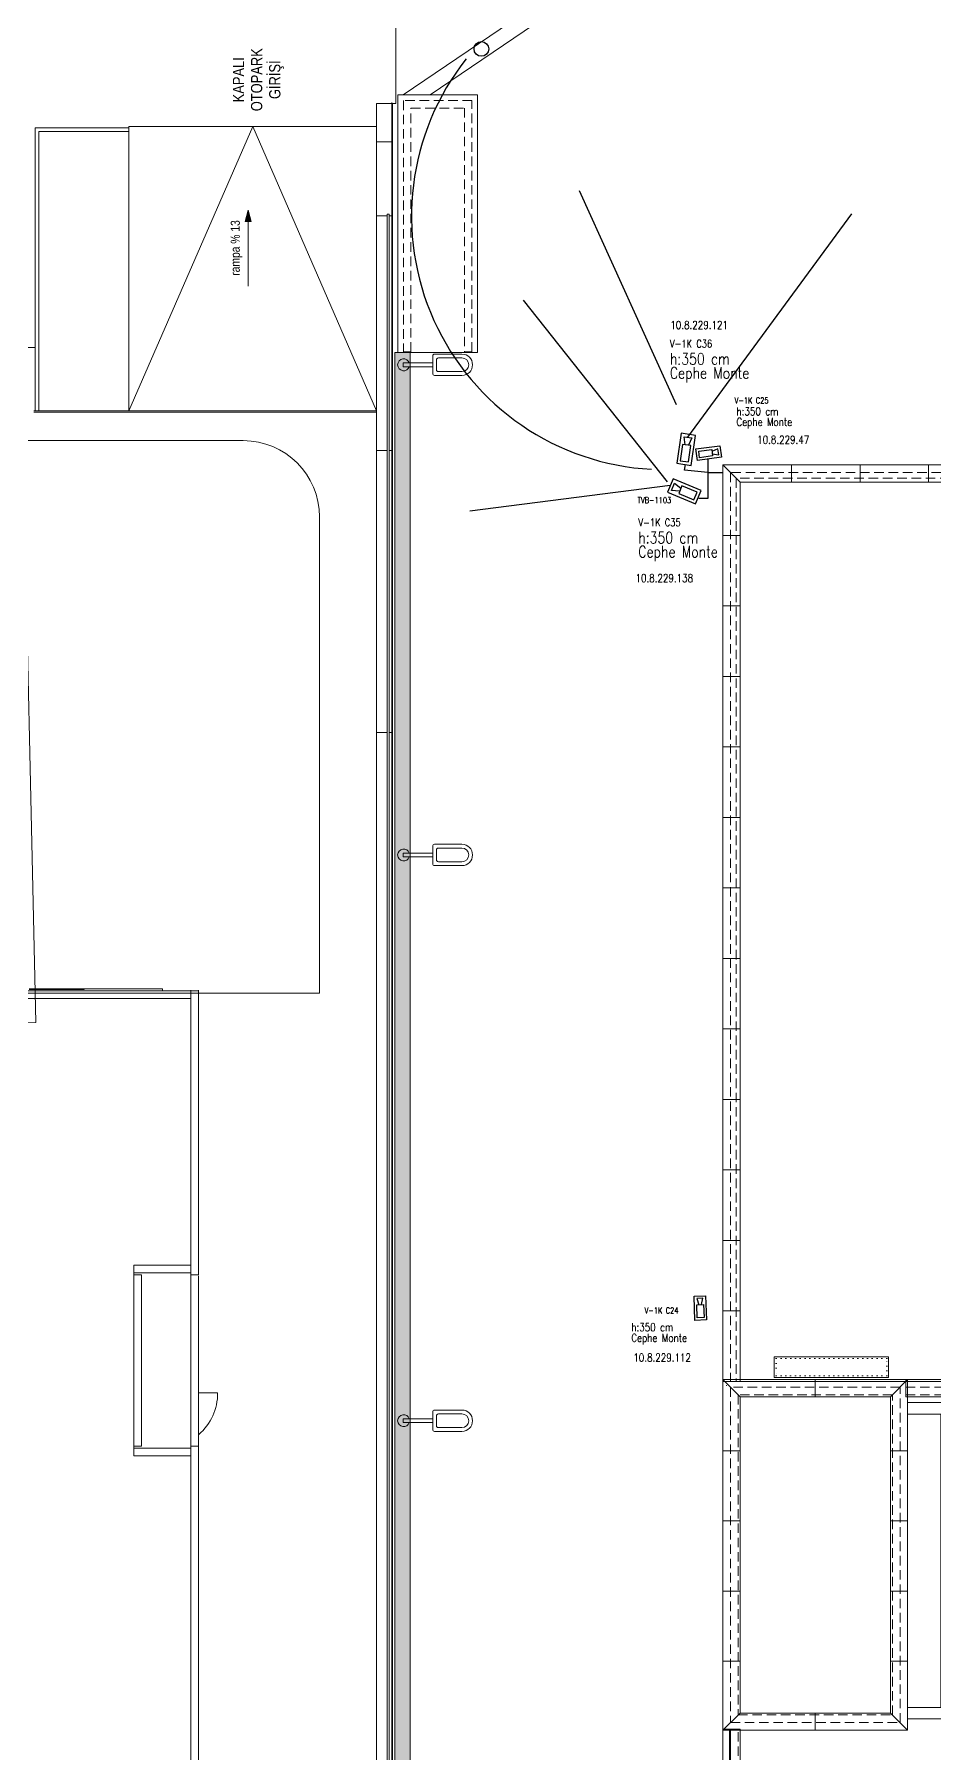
# Model space of a CAD drawing. Header units: metres. Extents: x -13933 to 152404, y -7861 to 21912.
# Drawn here: x 109661 to 112024, y 2302 to 6814 of the extents above; entities that cross this region are included whole.
import ezdxf

# ---------------------------------------------------------------- set-up
doc = ezdxf.new("R2010")
doc.units = ezdxf.units.M
doc.header["$LTSCALE"] = 100
doc.header["$MEASUREMENT"] = 0
doc.linetypes.add('DOT2', pattern=[0.125, 0, -0.125])
doc.linetypes.add('HIDDEN', pattern=[0.375, 0.25, -0.125])
doc.layers.get('0').update_dxf_attribs({"color": 9, "lineweight": 9})
for name, color, linetype, lineweight in [('06A', 9, 'Continuous', 9), ('06B', 9, 'Continuous', 9), ('06D', 9, 'Continuous', 9), ('09', 9, 'Continuous', 9), ('10', 9, 'Continuous', 9), ('15', 9, 'Continuous', 9), ('20', 9, 'DOT2', 9), ('40', 9, 'Continuous', 9), ('DATA TAVAN', 160, 'Continuous', 30), ('E-HARİCİ KAMERA', 7, 'Continuous', 30), ('E-YAZI', 7, 'Continuous', 30)]:
    doc.layers.add(name, color=color, linetype=linetype, lineweight=lineweight)
doc.styles.add('Arial Narrow_2', font='ARIALN.TTF', dxfattribs={"height": 294.984802})
doc.styles.add('Arial Narrow_7', font='ARIALN.TTF', dxfattribs={"height": 235.987842})
doc.styles.add('E-YAZI', font='txttw.shx')

# ---------------------------------------------------------------- blocks, each defined once
blk = doc.blocks.new('100_HARİCİ KAMERA')
at = {"layer": 'E-HARİCİ KAMERA', "color": 4}
for points in [[(0, -1.9), (7.95, -1.9), (7.95, 1.9), (0, 1.9)], [(5.11, -1.1), (5.11, 1.1), (0.8, 1.1), (0.8, -1.1)]]:
    blk.add_lwpolyline(points, close=True, dxfattribs=at)
blk.add_lwpolyline([(5.11, 0.44), (7.15, 1.02), (7.15, -1.02), (5.11, -0.44)], dxfattribs=at)
blk = doc.blocks.new('p-metro sınırı')
at = {"layer": '40', "linetype": 'HIDDEN'}
blk.add_lwpolyline([(-25.79, -49.916), (-39.433, -0.22), (-31.397, 9.904), (19.605, 3.11), (35.279, -10.283), (24.82, -22.523), (0.139, -1.434), (-21.079, -28.167), (-15.857, -47.189)], close=True, dxfattribs=at)
blk = doc.blocks.new('p-harpusta-ust')
at = {"layer": '06A'}
for points in [[(2204.5, 3700), (712.5, 3700), (712.5, 3595), (729.5, 3595), (729.5, 3683), (2237.5, 3683), (2237.5, -103), (729.5, -103), (729.5, -3), (-30.5, -3), (-30.5, -20), (712.5, -20), (712.5, -120), (2204.5, -120)], [(2204.5, -75), (757.5, -75), (757.5, 25), (-30.5, 25), (-30.5, 0), (732.5, 0), (732.5, -100), (2234.5, -100), (2234.5, 3680), (732.5, 3680), (732.5, 3595), (757.5, 3595), (757.5, 3655), (2204.5, 3655)], [(-947.5, 2083), (-947.5, 2083), (-902.5, 2083), (-902.5, 460), (-947.5, 460), (-947.5, 2083)]]:
    blk.add_lwpolyline(points, dxfattribs=at)
at = {"layer": '06D', "linetype": 'HIDDEN'}
for points in [[(2204.5, 3660), (2209.5, 3660), (2209.5, -80), (752.5, -80), (752.5, 20), (-30.5, 20)], [(-927.5, 460), (-927.5, 2083)], [(-907.5, 460), (-907.5, 2083)], [(-30.5, 0), (732.5, 0), (732.5, -100), (2204.5, -100)]]:
    blk.add_lwpolyline(points, dxfattribs=at)
at = {"layer": '15'}
blk.add_lwpolyline([(729.5, 3595), (729.5, 3683), (2237.5, 3683), (2237.5, -103), (729.5, -103), (729.5, -3), (-30.5, -3), (-30.5, 0), (732.5, 0), (732.5, -100), (2234.5, -100), (2234.5, 3680), (732.5, 3680), (732.5, 3595)], close=True, dxfattribs=at)
blk = doc.blocks.new('VIDA')
for p, q in [((-18072, 6524), (-18070, 6525)), ((-18072, 6524), (-18072, 6524)), ((-18072, 6524), (-18072, 6524)), ((-18070, 6523), (-18072, 6524)), ((-18070, 6525), (-18071, 6523)), ((-18071, 6523), (-18070, 6525)), ((-18070, 6523), (-18069, 6525)), ((-18070, 6525), (-18070, 6525)), ((-18070, 6525), (-18070, 6524)), ((-18070, 6524), (-18070, 6525)), ((-18070, 6525), (-18070, 6525)), ((-18070, 6525), (-18070, 6525)), ((-18070, 6525), (-18069, 6525)), ((-18070, 6524), (-18070, 6524)), ((-18069, 6522), (-18070, 6523)), ((-18070, 6523), (-18070, 6523)), ((-18069, 6523), (-18068, 6525)), ((-18069, 6522), (-18069, 6525)), ((-18069, 6525), (-18069, 6522)), ((-18069, 6525), (-18069, 6525)), ((-18069, 6525), (-18069, 6525)), ((-18069, 6525), (-18069, 6525)), ((-18069, 6525), (-18069, 6525)), ((-18069, 6525), (-18068, 6525)), ((-18069, 6523), (-18069, 6522)), ((-18068, 6522), (-18069, 6523)), ((-18069, 6523), (-18069, 6523)), ((-18069, 6522), (-18069, 6522)), ((-18067, 6525), (-18068, 6522)), ((-18068, 6523), (-18067, 6525)), ((-18068, 6525), (-18068, 6523)), ((-18068, 6522), (-18068, 6525)), ((-18068, 6525), (-18068, 6525)), ((-18068, 6525), (-18068, 6522)), ((-18068, 6525), (-18068, 6525)), ((-18068, 6525), (-18068, 6525)), ((-18068, 6525), (-18067, 6525)), ((-18068, 6523), (-18068, 6522)), ((-18068, 6522), (-18068, 6523)), ((-18068, 6523), (-18068, 6523)), ((-18068, 6523), (-18068, 6522)), ((-18067, 6522), (-18068, 6522)), ((-18068, 6522), (-18068, 6522)), ((-18066, 6525), (-18067, 6525)), ((-18067, 6523), (-18066, 6525)), ((-18066, 6525), (-18067, 6522)), ((-18067, 6525), (-18067, 6523)), ((-18067, 6522), (-18067, 6525)), ((-18067, 6525), (-18067, 6525)), ((-18067, 6525), (-18067, 6525)), ((-18067, 6525), (-18067, 6525)), ((-18067, 6522), (-18067, 6523)), ((-18067, 6523), (-18067, 6522)), ((-18067, 6523), (-18067, 6523)), ((-18067, 6523), (-18067, 6522)), ((-18066, 6522), (-18067, 6522)), ((-18066, 6525), (-18066, 6525)), ((-18066, 6525), (-18066, 6525)), ((-18066, 6525), (-18066, 6525)), ((-18066, 6525), (-18066, 6523)), ((-18066, 6522), (-18066, 6525)), ((-18065, 6525), (-18066, 6522)), ((-18066, 6523), (-18065, 6525)), ((-18066, 6525), (-18065, 6525)), ((-18066, 6523), (-18066, 6523)), ((-18066, 6523), (-18066, 6522)), ((-18066, 6523), (-18066, 6522)), ((-18066, 6522), (-18066, 6523)), ((-18065, 6522), (-18066, 6522)), ((-18065, 6525), (-18065, 6523)), ((-18065, 6522), (-18065, 6525)), ((-18065, 6525), (-18065, 6525)), ((-18065, 6525), (-18065, 6525)), ((-18065, 6525), (-18065, 6525)), ((-18065, 6525), (-18064, 6525)), ((-18065, 6523), (-18064, 6525)), ((-18064, 6525), (-18065, 6522)), ((-18065, 6522), (-18064, 6525)), ((-18065, 6523), (-18065, 6522)), ((-18065, 6523), (-18065, 6523)), ((-18065, 6523), (-18065, 6522)), ((-18065, 6522), (-18065, 6523)), ((-18064, 6523), (-18065, 6522)), ((-18064, 6523), (-18065, 6522)), ((-18065, 6522), (-18065, 6522)), ((-18064, 6525), (-18064, 6525)), ((-18064, 6525), (-18064, 6525)), ((-18064, 6525), (-18064, 6525)), ((-18064, 6525), (-18064, 6523)), ((-18064, 6522), (-18062, 6525)), ((-18062, 6525), (-18064, 6522)), ((-18064, 6523), (-18062, 6525)), ((-18062, 6525), (-18064, 6525)), ((-18064, 6523), (-18064, 6523)), ((-18062, 6523), (-18064, 6522)), ((-18062, 6523), (-18064, 6522)), ((-18064, 6522), (-18064, 6523)), ((-18064, 6522), (-18064, 6522)), ((-18063, 6522), (-18062, 6525)), ((-18061, 6525), (-18063, 6523)), ((-18062, 6525), (-18063, 6525)), ((-18062, 6523), (-18063, 6522)), ((-18063, 6522), (-18061, 6523)), ((-18062, 6523), (-18063, 6522)), ((-18063, 6523), (-18061, 6523)), ((-18063, 6522), (-18061, 6522)), ((-18062, 6525), (-18061, 6525)), ((-18062, 6525), (-18062, 6525)), ((-18062, 6525), (-18062, 6525)), ((-18062, 6525), (-18062, 6525)), ((-18061, 6525), (-18062, 6525)), ((-18062, 6523), (-18061, 6525)), ((-18061, 6525), (-18062, 6522)), ((-18062, 6522), (-18061, 6525)), ((-18061, 6523), (-18062, 6525)), ((-18062, 6525), (-18061, 6522)), ((-18062, 6525), (-18062, 6523)), ((-18062, 6525), (-18062, 6525)), ((-18062, 6525), (-18061, 6525)), ((-18062, 6523), (-18062, 6523)), ((-18062, 6522), (-18062, 6523)), ((-18061, 6523), (-18062, 6522)), ((-18061, 6523), (-18062, 6522)), ((-18062, 6522), (-18062, 6522)), ((-18061, 6525), (-18060, 6525)), ((-18061, 6525), (-18061, 6525)), ((-18061, 6525), (-18061, 6525)), ((-18061, 6525), (-18061, 6525)), ((-18061, 6525), (-18061, 6523)), ((-18061, 6522), (-18060, 6525)), ((-18060, 6525), (-18061, 6522)), ((-18061, 6523), (-18060, 6525)), ((-18061, 6523), (-18061, 6523)), ((-18060, 6523), (-18061, 6522)), ((-18060, 6523), (-18061, 6522)), ((-18061, 6522), (-18061, 6523)), ((-18061, 6522), (-18061, 6522)), ((-18060, 6525), (-18060, 6525)), ((-18060, 6525), (-18060, 6525)), ((-18060, 6525), (-18060, 6525)), ((-18060, 6525), (-18060, 6525)), ((-18060, 6525), (-18060, 6523)), ((-18060, 6523), (-18060, 6525)), ((-18059, 6525), (-18060, 6522)), ((-18060, 6522), (-18059, 6525)), ((-18060, 6525), (-18059, 6525)), ((-18059, 6524), (-18060, 6523)), ((-18060, 6522), (-18060, 6523)), ((-18060, 6523), (-18060, 6522)), ((-18060, 6523), (-18060, 6522)), ((-18060, 6523), (-18060, 6523)), ((-18060, 6523), (-18059, 6523)), ((-18060, 6522), (-18060, 6522)), ((-18058, 6527), (-18059, 6527)), ((-18059, 6521), (-18059, 6527)), ((-18059, 6525), (-18059, 6525)), ((-18058, 6521), (-18059, 6521))]:
    blk.add_line(p, q)
for points in [[(-18069, 6525), (-18069, 6523)], [(-18057, 6524), (-18057, 6524), (-18057, 6524), (-18057, 6523)]]:
    blk.add_lwpolyline(points)
for start, end in [(7.5095, 35.2427), (324.7573, 352.4905)]:
    blk.add_arc((-18062, 6524), 5.21, start, end)
blk = doc.blocks.new('p-harpuşta')
at = {"layer": '06D'}
blk.add_lwpolyline([(-55, 0), (0, 0), (0, 300), (-55, 300)], close=True, dxfattribs=at)
at = {"layer": '20'}
blk.add_lwpolyline([(-50, 5), (-5, 5), (-5, 295), (-50, 295)], close=True, dxfattribs=at)
blk = doc.blocks.new('p-kule_vaziyet')
for p, q in [((7103.5, -18224.6), (6953.5, -18224.6)), ((7100.5, -18219.6), (6955.5, -18219.6)), ((6955.5, -18220.8), (7100.5, -18220.8)), ((7100.5, -18219.6), (7305.5, -18219.6)), ((7100.5, -18220.8), (7100.5, -18219.6)), ((7253.5, -18224.6), (7103.5, -18224.6)), ((7400.5, -18224.6), (7253.5, -18224.6)), ((7305.5, -18219.6), (7305.5, -18224.6)), ((7380.5, -18222.5), (7380.5, -18372.5)), ((7400.5, -18372.5), (7400.5, -18222.5)), ((6953.5, -18244.6), (7103.5, -18244.6)), ((7103.5, -18244.6), (7253.5, -18244.6)), ((7253.5, -18244.6), (7380.5, -18244.6)), ((7380.5, -18372.5), (7380.5, -18522.5)), ((7400.5, -18522.5), (7400.5, -18372.5)), ((7380.5, -18522.5), (7380.5, -18672.5)), ((7400.5, -18672.5), (7400.5, -18522.5)), ((7380.5, -18672.5), (7380.5, -18822.5)), ((7400.5, -18822.5), (7400.5, -18672.5)), ((7380.5, -18822.5), (7380.5, -18969.6)), ((7400.5, -18969.6), (7400.5, -18822.5)), ((7230.5, -18964.6), (7230.5, -18944.6)), ((7380.5, -18944.6), (7230.5, -18944.6)), ((7230.5, -18969.6), (7230.5, -18964.6)), ((7230.5, -18964.6), (7380.5, -18964.6)), ((7230.5, -18969.6), (7250.5, -18969.6)), ((7230.5, -18969.6), (7230.5, -18974.1)), ((7230.5, -18974.1), (7230.5, -19124.1)), ((7250.5, -18974.1), (7250.5, -18969.6)), ((7250.5, -19124.1), (7250.5, -18974.1)), ((7380.5, -18972.5), (7380.5, -18969.6)), ((7400.5, -18969.6), (7380.5, -18969.6)), ((7380.5, -18972.5), (7380.5, -19122.5)), ((7400.5, -19122.5), (7400.5, -18972.5)), ((7230.5, -19124.1), (7230.5, -19274.1)), ((7250.5, -19274.1), (7250.5, -19124.1)), ((7380.5, -19122.5), (7380.5, -19272.5)), ((7400.5, -19272.5), (7400.5, -19122.5)), ((7230.5, -19274.1), (7230.5, -19419.6)), ((7250.5, -19419.6), (7250.5, -19274.1)), ((7380.5, -19272.5), (7380.5, -19419.6)), ((7400.5, -19419.6), (7400.5, -19272.5)), ((7400.5, -19279.6), (7450.5, -19279.6)), ((7230.5, -19424.6), (7230.5, -19419.6)), ((7250.5, -19419.6), (7230.5, -19419.6)), ((7230.5, -19444.6), (7230.5, -19424.6)), ((7230.5, -19424.6), (7380.5, -19424.6)), ((7380.5, -19419.6), (7400.5, -19419.6)), ((7380.5, -19419.6), (7380.5, -19422.5)), ((7380.5, -19422.5), (7380.5, -19572.5)), ((7400.5, -19422.5), (7400.5, -19419.6)), ((7400.5, -19572.5), (7400.5, -19422.5)), ((7380.5, -19444.6), (7230.5, -19444.6)), ((7380.5, -19572.5), (7380.5, -19722.5)), ((7400.5, -19722.5), (7400.5, -19572.5)), ((7380.5, -19722.5), (7380.5, -19872.5)), ((7400.5, -19872.5), (7400.5, -19722.5)), ((7380.5, -19872.5), (7380.5, -20022.5)), ((7400.5, -20022.5), (7400.5, -19872.5)), ((7380.5, -20022.5), (7380.5, -20172.5)), ((7400.5, -20172.5), (7400.5, -20022.5)), ((7380.5, -20172.5), (7380.5, -20322.5)), ((7400.5, -20322.5), (7400.5, -20172.5))]:
    blk.add_line(p, q)
blk.add_arc((7305.5, -19279.6), 145, 311.1422, 0)
blk = doc.blocks.new('A$C442D6FDD')
at = {"layer": '06D', "color": 9}
for p, q in [((7966.1, 3486.9), (8027.4, 3486.9)), ((7966.1, 3476.9), (8027.4, 3476.9)), ((8027.4, 3504.9), (8027.4, 3458.9)), ((8032.4, 3509.9), (8104, 3509.9)), ((8037.4, 3494.9), (8037.4, 3468.9)), ((8042.4, 3499.9), (8104, 3499.9)), ((8104, 3453.9), (8032.4, 3453.9)), ((8104, 3463.9), (8042.4, 3463.9)), ((8027.4, 2218.7), (8027.4, 2172.7)), ((8032.4, 2223.7), (8104, 2223.7)), ((8042.4, 2213.7), (8104, 2213.7)), ((7966.1, 2200.7), (8027.4, 2200.7)), ((7966.1, 2190.7), (8027.4, 2190.7)), ((8104, 2167.7), (8032.4, 2167.7)), ((8037.4, 2208.7), (8037.4, 2182.7)), ((8104, 2177.7), (8042.4, 2177.7)), ((8027.4, 734.1), (8027.4, 688.1)), ((8032.4, 739.1), (8104, 739.1)), ((8037.4, 724.1), (8037.4, 698.1)), ((8042.4, 729.1), (8104, 729.1)), ((7966.1, 716.1), (8027.4, 716.1)), ((7966.1, 706.1), (8027.4, 706.1)), ((8104, 683.1), (8032.4, 683.1)), ((8104, 693.1), (8042.4, 693.1))]:
    blk.add_line(p, q, dxfattribs=at)
for points in [[(7966.1, 3486.9), (7950.3, 3486.9), (7950.3, 3476.9), (7966.1, 3476.9)], [(7966.1, 2200.7), (7950.3, 2200.7), (7950.3, 2190.7), (7966.1, 2190.7)], [(7966.1, 716.1), (7950.3, 716.1), (7950.3, 706.1), (7966.1, 706.1)]]:
    blk.add_lwpolyline(points, dxfattribs=at)
for centre, radius, start, end in [((7951.2, 3481.9), 15.7, 18.5399, 341.4601), ((8032.4, 3504.9), 5, 90, 180), ((8042.4, 3494.9), 5, 90, 180), ((8104, 3481.9), 28, 270, 90), ((8104, 3481.9), 18, 270, 90), ((8032.4, 3458.9), 5, 180, 270), ((8042.4, 3468.9), 5, 180, 270), ((7951.2, 2195.7), 15.7, 18.5399, 341.4601), ((8032.4, 2218.7), 5, 90, 180), ((8042.4, 2208.7), 5, 90, 180), ((8104, 2195.7), 28, 270, 90), ((8104, 2195.7), 18, 270, 90), ((8032.4, 2172.7), 5, 180, 270), ((8042.4, 2182.7), 5, 180, 270), ((7951.2, 711.1), 15.7, 18.5399, 341.4601), ((8032.4, 734.1), 5, 90, 180), ((8042.4, 724.1), 5, 90, 180), ((8104, 711.1), 28, 270, 90), ((8104, 711.1), 18, 270, 90), ((8032.4, 688.1), 5, 180, 270), ((8042.4, 698.1), 5, 180, 270)]:
    blk.add_arc(centre, radius, start, end, dxfattribs=at)

msp = doc.modelspace()

# ---------------------------------------------------------------- hatches: boundary and pattern name
msp.add_hatch(color=256).paths.add_polyline_path([(110222.6, 6352.6), (110214.6, 6322.6), (110230.6, 6322.6)], flags=0)
at = {"layer": '09'}
msp.add_hatch(color=254, dxfattribs=at).paths.add_polyline_path([(110647.5, 5978.5), (110647.5, -1261.3), (110647.5, -1361.3), (110607.5, -1361.3), (110607.5, 5978.5)])

# ---------------------------------------------------------------- linework, layer by layer
for p, q in [((110559.6, 6632), (110599.6, 6632)), ((110559.6, 6532), (110559.6, 6632)), ((110599.6, 6532), (110599.6, 6634.5)), ((110601.6, 6632), (110599.6, 6632)), ((110601.6, 6632), (110601.6, -120)), ((109663.1, 6568.5), (109909.6, 6568.5)), ((109663.1, 5825.5), (109663.1, 6568.5)), ((109909.6, 6558.5), (109673.1, 6558.5)), ((109673.1, 6558.5), (109673.1, 5825.5)), ((110559.6, 6572), (109909.6, 6572)), ((109909.6, 5825.5), (110234.6, 6572)), ((109909.6, 6572), (110559.6, 6572)), ((109909.6, 6568.5), (109909.6, 6572)), ((109909.6, 6558.5), (109909.6, 6568.5)), ((109909.6, 6558.5), (109909.6, 5825.5)), ((110234.6, 6572), (110559.6, 5825.5)), ((110599.6, 6532), (110559.6, 6532)), ((110559.6, -78), (110559.6, 6532)), ((110599.6, 6532), (110599.6, -118)), ((110222.6, 6352.6), (110214.6, 6322.6)), ((110214.6, 6322.6), (110230.6, 6322.6)), ((110230.6, 6322.6), (110222.6, 6352.6)), ((110222.6, 6152.6), (110222.6, 6352.6)), ((110587.6, 6337), (110559.6, 6337)), ((110587.6, 6342), (110592.6, 6342)), ((110587.6, 6342), (110587.6, -106)), ((110592.6, -111), (110592.6, 6342)), ((110599.6, 6337), (110592.6, 6337)), ((110559.6, 5825.5), (109659.6, 5825.5)), ((110559.6, 5822), (109659.6, 5822)), ((109459.6, 5747.5), (110209.6, 5747.5)), ((110587.6, 5722), (110559.6, 5722)), ((110599.6, 5722), (110592.6, 5722)), ((110409.6, 5547.5), (110409.6, 4297.5)), ((110587.6, 4982), (110559.6, 4982)), ((110599.6, 4982), (110592.6, 4982)), ((110409.6, 4297.5), (109519.6, 4297.5))]:
    msp.add_line(p, q)
for points in [[(111468.3, 3278.3), (111513.3, 3278.3), (111513.3, 5638.7), (112503.3, 5638.7), (112503.3, 3278.3), (112548.3, 3278.3), (112548.3, 5683.7), (111468.3, 5683.7), (111468.3, 3278.3)], [(111468.3, 5683.7), (111513.3, 5638.7)], [(111648.3, 5683.7), (111648.3, 5638.7)], [(111828.3, 5683.7), (111828.3, 5638.7)], [(112008.3, 5683.7), (112008.3, 5638.7)], [(111468.3, 5498.7), (111513.3, 5498.7)], [(111468.3, 5313.7), (111513.3, 5313.7)], [(111468.3, 5128.7), (111513.3, 5128.7)], [(111468.3, 4943.7), (111513.3, 4943.7)], [(111468.3, 4758.7), (111513.3, 4758.7)], [(111468.3, 4573.7), (111513.3, 4573.7)], [(111468.3, 4388.7), (111513.3, 4388.7)], [(111468.3, 4203.7), (111513.3, 4203.7)], [(111468.3, 4018.7), (111513.3, 4018.7)], [(111468.3, 3833.7), (111513.3, 3833.7)], [(111468.3, 3648.7), (111513.3, 3648.7)], [(111468.3, 3463.7), (111513.3, 3463.7)]]:
    msp.add_lwpolyline(points)
msp.add_arc((110209.6, 5547.5), 200, 0, 90)
at = {"layer": '06A'}
for p, q in [((111513.3, 3096.6), (111468.3, 3096.6)), ((111952.3, 3096.6), (111907.3, 3096.6)), ((111513.3, 2912.6), (111468.3, 2912.6)), ((111952.3, 2912.6), (111907.3, 2912.6)), ((111513.3, 2728.6), (111468.3, 2728.6)), ((111953.3, 2728.6), (111908.3, 2728.6)), ((111513.3, 2544.6), (111468.3, 2544.6)), ((111953.3, 2544.6), (111908.3, 2544.6))]:
    msp.add_line(p, q, dxfattribs=at)
for points in [[(110615.3, 5978.5), (110824.3, 5978.5), (110824.3, 6654.5), (110615.3, 6654.5)], [(111468.3, 3283.7), (111468.3, 2363.7), (111953.3, 2363.7), (111953.3, 3283.7)], [(111513.3, 3238.7), (111513.3, 2408.7), (111908.3, 2408.7), (111908.3, 3238.7)]]:
    msp.add_lwpolyline(points, close=True, dxfattribs=at)
for points in [[(111513.3, 3238.7), (111468.3, 3283.7)], [(111710.8, 3238.7), (111710.8, 3283.7)], [(111908.3, 3238.7), (111953.3, 3283.7)], [(111513.3, 2408.7), (111468.3, 2363.7)], [(111710.8, 2408.7), (111710.8, 2363.7)], [(111908.3, 2408.7), (111953.3, 2363.7)]]:
    msp.add_lwpolyline(points, dxfattribs=at)
at = {"layer": '06B'}
msp.add_lwpolyline([(113568.3, 3223.2), (111953.3, 3223.2), (111953.3, 3193.2), (112040.3, 3193.2), (112040.3, 2423.2), (111953.3, 2423.2), (111953.3, 2393.2), (113568.3, 2393.2), (113568.3, 2423.2), (113500.3, 2423.2), (113500.3, 3193.2), (113568.3, 3193.2)], close=True, dxfattribs=at)
at = {"layer": '06D'}
for p, q in [((110609.8, 7801.9), (110609.8, 6632)), ((110609.8, 6632), (110559.6, 6632)), ((110559.6, 6632), (110559.6, 5825.5)), ((109909.6, 6568.5), (109663.1, 6568.5)), ((109663.1, 6568.5), (109663.1, 5992)), ((109909.6, 5825.5), (109909.6, 6568.5)), ((109663.1, 5992), (109179.7, 5992)), ((110559.6, 5825.5), (109909.6, 5825.5)), ((109459.6, 5747.5), (110209.6, 5747.5)), ((110409.6, 5547.5), (110409.6, 4297.5)), ((110409.6, 4297.5), (109519.6, 4297.5))]:
    msp.add_line(p, q, dxfattribs=at)
msp.add_lwpolyline([(110629, 6654.5), (111252.4, 7077.8), (111274.9, 7044.7), (110700.2, 6654.5)], dxfattribs=at)
for points in [[(110647.5, 5978.5), (110647.5, -1261.3), (110647.5, -1361.3), (110607.5, -1361.3), (110607.5, 5978.5)], [(112548.3, 3278.3), (112548.3, 5683.7), (111468.3, 5683.7), (111468.3, 3278.3)], [(111413.3, 131.7), (115143.3, 131.7), (115143.3, 1578.7), (113973.3, 1578.7), (113973.3, 2363.7), (113568.3, 2363.7), (113571.3, 3238.7), (111953.3, 3238.7), (111953.3, 2363.7), (111513.3, 2363.7), (111513.3, 1578.7), (111413.3, 1578.7)], [(111908.3, 3238.7), (111908.3, 2408.7), (111513.3, 2408.7), (111513.3, 3238.7)]]:
    msp.add_lwpolyline(points, close=True, dxfattribs=at)
at = {"layer": '06D', "linetype": 'HIDDEN'}
for points in [[(112528.3, 3278.3), (112528.3, 5663.7), (111488.3, 5663.7), (111488.3, 3278.3), (111488.3, 3278.3)], [(112513.3, 3278.3), (112513.3, 5648.7), (111503.3, 5648.7), (111503.3, 3278.3)]]:
    msp.add_lwpolyline(points, dxfattribs=at)
for points in [[(111488.3, 3263.7), (111488.3, 2383.7), (111933.3, 2383.7), (111933.3, 3263.7)], [(111508.3, 3243.7), (111508.3, 2403.7), (111913.3, 2403.7), (111913.3, 3243.7)]]:
    msp.add_lwpolyline(points, close=True, dxfattribs=at)
at = {"layer": '06D'}
msp.add_arc((110209.6, 5547.5), 200, 0, 90, dxfattribs=at)
at = {"layer": '20', "linetype": 'HIDDEN'}
msp.add_lwpolyline([(110629.8, 5980.5), (110649.8, 5980.5), (110649.8, 6620), (110789.8, 6620), (110789.8, 5980.5), (110809.8, 5980.5), (110809.8, 6640), (110629.8, 6640)], close=True, dxfattribs=at)
at = {"layer": 'DATA TAVAN', "color": 2}
for p, q in [((111367.8, 5669.7), (111370, 5684.8)), ((111428.8, 5699.2), (111428.8, 5663.7)), ((111428.8, 5663.7), (111367.8, 5669.7)), ((111428.8, 5663.7), (111468.1, 5663.7)), ((111428.8, 5663.7), (111428.8, 5595.8)), ((111428.8, 5595.8), (111405.1, 5595.8))]:
    msp.add_line(p, q, dxfattribs=at)
msp.add_circle((110834.5, 6775.3), 19.2, dxfattribs=at)
msp.add_arc((111316.2, 6336.6), 665.1, 141.6422, 266.9447, dxfattribs=at)
at = {"layer": 'E-HARİCİ KAMERA', "color": 4}
for p, q in [((111347, 5841.2), (111092.4, 6402.7)), ((111376.5, 5756.2), (111806.9, 6343)), ((111322.9, 5639.3), (110944.7, 6116.1)), ((111330.3, 5629.6), (110804.5, 5562.5))]:
    msp.add_line(p, q, dxfattribs=at)

# ---------------------------------------------------------------- block references
msp.add_blockref('A$C442D6FDD', (102679.3, 2464.6))
at = {"xscale": 100, "yscale": 100, "zscale": 100, "rotation": 41.77461727824222}
msp.add_blockref('p-metro sınırı', (106313.7, 4246.7), dxfattribs=at)
at = {"layer": '06D'}
msp.add_blockref('p-kule_vaziyet', (102691.9, 22528.2), dxfattribs=at)
at = {"layer": '06D', "rotation": 269.9999999998917}
for name, p in [('p-harpuşta', (111603.3, 3288.7)), ('p-harpusta-ust', (111488.3, 2336.2))]:
    msp.add_blockref(name, p, dxfattribs=at)
at = {"layer": '10', "xscale": -0.1000000000058208, "yscale": 0.1000000000058208, "zscale": 0.1000000000021828, "rotation": 359.9725710338843}
msp.add_blockref('VIDA', (109671.6, 2616.4), dxfattribs=at)
at = {"layer": 'E-HARİCİ KAMERA'}
for p, xscale, yscale, zscale, rotation in [((111366.1, 5685.4), 9.999999999999996, 9.999999999999996, 9.999999999999996, 81.71943149307153), ((111399.6, 5710.7), -7.999999999999996, 8, 8, 187.3633925884608), ((111403.8, 5599), 9.999999999999998, 9.999999999999998, 9.999999999999998, 157.5015932892502), ((111410.3, 3439.5), -8.000000000000002, 8.000000000000002, 8.000000000000002, 272.3164088795158)]:
    msp.add_blockref('100_HARİCİ KAMERA', p, dxfattribs=dict(at, xscale=xscale, yscale=yscale, zscale=zscale, rotation=rotation))

# ---------------------------------------------------------------- texts
at = {"rotation": 90, "line_spacing_factor": 0.968573}
for s, insert, char_height, width, attachment_point, style in [('KAPALI\\POTOPARK\\PGİRİŞİ', (110182.3, 6694.5), 29.5, 197.64, 2, 'Arial Narrow_2'), ('rampa % 13', (110176.8, 6180.2), 23.6, 173.65, 1, 'Arial Narrow_7')]:
    msp.add_mtext(s, dxfattribs=dict(at, insert=insert, char_height=char_height, width=width, attachment_point=attachment_point, style=style))
at = {"layer": 'E-YAZI', "color": 1, "style": 'E-YAZI', "width": 0.8}
for s, p in [('10.8.229.121', (111330.4, 6040.4)), ('10.8.229.47', (111558.3, 5739.4)), ('10.8.229.138', (111239, 5376.2)), ('10.8.229.112', (111233.3, 3330.9))]:
    msp.add_text(s, height=21, dxfattribs=at).set_placement(p)
at = {"layer": 'E-YAZI', "color": 6, "style": 'E-YAZI', "width": 0.8}
for s, height, p in [('V-1K C36', 20, (111329.3, 5991.8)), ('V-1K C25', 16, (111499.3, 5844.9)), ('V-1K C35', 20, (111246.4, 5522.8)), ('V-1K C24', 16, (111262.9, 3456.9))]:
    msp.add_text(s, height=height, dxfattribs=at).set_placement(p)
at = {"layer": 'E-YAZI', "color": 30, "style": 'E-YAZI', "width": 0.8}
for s, height, p in [('h:350 cm', 30, (111329.2, 5947.1)), ('Cephe Monte', 30, (111329.1, 5910.2)), ('h:350 cm', 21, (111504, 5813.8)), ('Cephe Monte', 21, (111504, 5786.1)), ('h:350 cm', 30, (111246.3, 5478)), ('Cephe Monte', 30, (111246.3, 5441.1)), ('h:350 cm', 21, (111228, 3410.4)), ('Cephe Monte', 21, (111228, 3382.7))]:
    msp.add_text(s, height=height, dxfattribs=at).set_placement(p)
at = {"layer": 'E-YAZI', "color": 2, "style": 'E-YAZI', "width": 0.8}
msp.add_text('TVB-1103', height=16, dxfattribs=at).set_placement((111244.4, 5583.4))

doc.saveas('drawing.dxf')
